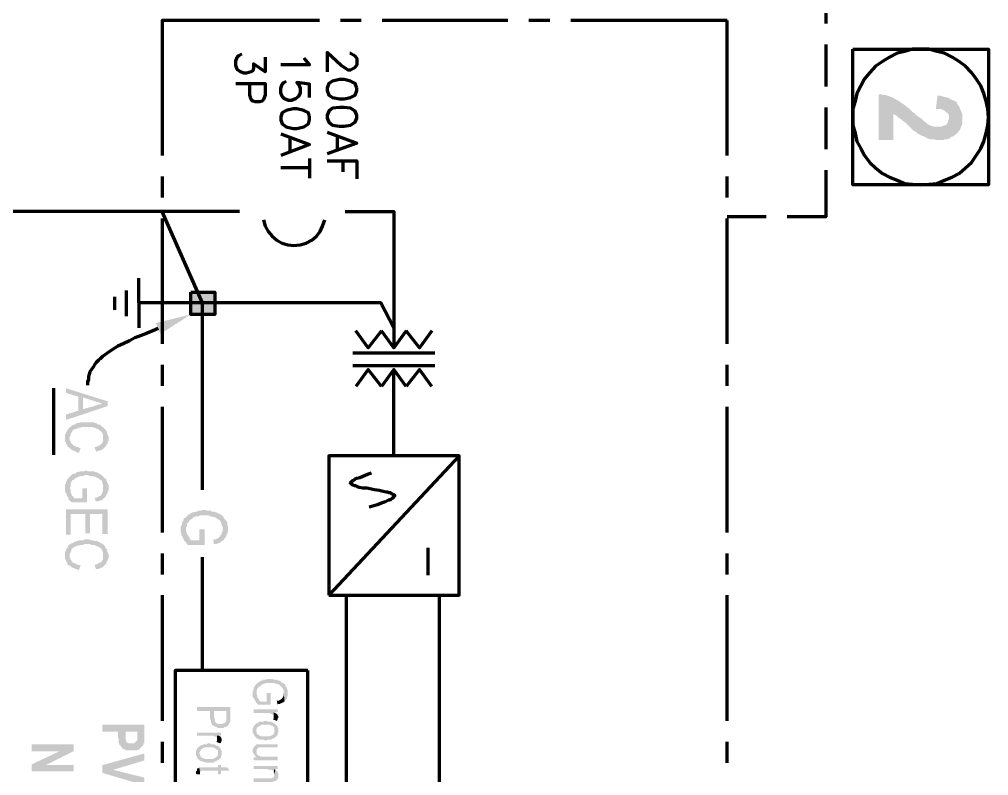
# Model space of a CAD drawing. Header units: inches. Extents: x -186 to 186, y -282 to 282.
# Drawn here: x 76.85 to 123.15, y -155.39 to -119.28 of the extents above; entities that cross this region are included whole.
import ezdxf

# ---------------------------------------------------------------- set-up
doc = ezdxf.new("R2010")
doc.units = ezdxf.units.IN
doc.header["$MEASUREMENT"] = 0
doc.layers.add('H', color=7, linetype='CONTINUOUS', lineweight=100)
doc.layers.add('P', color=250, linetype='CONTINUOUS', lineweight=100)

msp = doc.modelspace()

# ---------------------------------------------------------------- hatches: boundary and pattern name
at = {"layer": 'H', "linetype": 'Continuous'}
for points in [[(121.296, -124.963), (121.259, -124), (121.222, -124.111), (121.185, -124.222), (121.148, -124.296), (121.074, -124.333), (120.963, -124.37), (120.852, -124.407), (120.667, -124.407), (120.556, -124.407), (120.444, -124.37), (120.333, -124.333), (120.259, -124.296), (120.222, -124.259), (120.185, -124.222), (120.111, -124.185), (119.963, -124.037), (119.852, -123.963), (119.741, -123.889), (119.63, -123.778), (119.519, -123.704), (119.444, -123.63), (119.333, -123.519), (119.222, -123.444), (119.148, -123.37), (119.037, -123.296), (118.963, -123.259), (118.889, -123.185), (118.815, -123.148), (118.741, -123.111), (118.667, -123.074), (118.63, -123.037), (118.444, -122.963), (118.333, -122.926), (118.222, -122.889), (118.111, -122.889), (118, -122.852), (117.889, -122.852), (117.889, -125.037), (118.593, -125.037), (118.593, -123.815), (118.63, -123.815), (118.704, -123.852), (118.815, -123.926), (118.815, -123.963), (118.889, -124), (118.963, -124.037), (119.037, -124.111), (119.148, -124.185), (119.259, -124.296), (119.333, -124.37), (119.444, -124.481), (119.519, -124.556), (119.63, -124.63), (119.704, -124.667), (119.778, -124.741), (119.926, -124.815), (120, -124.852), (120.111, -124.889), (120.222, -124.963), (120.333, -125), (120.37, -125), (120.481, -125), (120.667, -125.037), (120.963, -125.037), (121.074, -125), (121.185, -125)], [(121.889, -124), (121.889, -123.926), (121.889, -123.815), (121.852, -123.704), (121.815, -123.63), (121.778, -123.519), (121.741, -123.444), (121.667, -123.333), (121.63, -123.259), (121.556, -123.185), (121.37, -123.111), (121.185, -123), (121.111, -123), (120.963, -122.963), (120.852, -122.926), (120.704, -122.926), (120.63, -123.556), (120.704, -123.556), (120.852, -123.556), (120.963, -123.593), (121.037, -123.63), (121.111, -123.704), (121.185, -123.741), (121.222, -123.815), (121.259, -123.889), (121.259, -124), (121.296, -124.963), (121.37, -124.889), (121.481, -124.852), (121.556, -124.778), (121.667, -124.704), (121.704, -124.63), (121.778, -124.556), (121.815, -124.444), (121.852, -124.37), (121.889, -124.259), (121.889, -124.148)], [(86.185, -132.296), (85.037, -132.296), (85.037, -133.37)], [(86.185, -132.296), (86.185, -133.37), (85.037, -133.37)], [(83.593, -134.296), (85.037, -133.37), (83.37, -133.778)], [(81.074, -137.741), (81.074, -137.519), (79.074, -136.889), (79.074, -137.111), (79.667, -137.296), (79.667, -137.963), (79.889, -137.333), (80.481, -137.519), (80.556, -137.556), (80.63, -137.556), (80.704, -137.593), (80.815, -137.63), (80.852, -137.63)], [(81.074, -137.741), (80.852, -137.63), (80.815, -137.63), (80.778, -137.63), (80.741, -137.667), (80.63, -137.667), (80.556, -137.704), (80.519, -137.704), (80.444, -137.741), (79.889, -137.889), (79.889, -137.333), (79.667, -137.963), (79.074, -138.148), (79.074, -138.407)], [(80.889, -138.778), (80.815, -138.741), (80.778, -138.704), (80.741, -138.667), (80.704, -138.63), (80.63, -138.63), (80.556, -138.593), (80.519, -138.556), (80.37, -138.519), (80.333, -138.519), (80.259, -138.519), (80.185, -138.519), (79.963, -138.519), (79.926, -138.519), (79.852, -138.519), (79.815, -138.519), (79.741, -138.519), (79.704, -138.556), (79.63, -138.556), (79.593, -138.556), (79.556, -138.593), (79.481, -138.63), (79.444, -138.63), (79.37, -138.667), (79.333, -138.704), (79.296, -138.741), (79.222, -138.778), (79.185, -138.815), (79.185, -138.852), (79.148, -138.889), (79.111, -138.963), (79.074, -139), (79.074, -139.037), (79.037, -139.111), (79.037, -139.148), (79.037, -139.185), (79.037, -139.259), (79.037, -139.296), (79.037, -139.37), (79.037, -139.444), (79.074, -139.481), (79.074, -139.519), (79.111, -139.556), (79.148, -139.63), (79.148, -139.667), (79.185, -139.704), (79.222, -139.704), (79.222, -139.741), (79.259, -139.259), (79.259, -139.222), (79.259, -139.185), (79.296, -139.148), (79.296, -139.074), (79.333, -139.037), (79.333, -139), (79.37, -138.963), (79.407, -138.889), (79.481, -138.852), (79.519, -138.852), (79.556, -138.815), (79.63, -138.815), (79.667, -138.778), (79.778, -138.778), (79.815, -138.741), (79.889, -138.741), (79.963, -138.741), (80.222, -138.741), (80.296, -138.741), (80.333, -138.741), (80.444, -138.778), (80.481, -138.778), (80.519, -138.815), (80.556, -138.815), (80.63, -138.852), (80.667, -138.889), (80.704, -138.926), (80.778, -138.963), (80.778, -139), (80.815, -139), (80.815, -139.074), (80.852, -139.111), (80.852, -139.148), (80.852, -139.222), (80.852, -139.296)], [(81.111, -139.296), (81.111, -139.185), (81.074, -139.148), (81.074, -139.111), (81.037, -139.037), (81.037, -139), (81, -138.926), (80.963, -138.889), (80.963, -138.852), (80.889, -138.815), (80.889, -138.778), (80.852, -139.296), (80.852, -139.37), (80.852, -139.407), (80.852, -139.444), (80.815, -139.481), (80.778, -139.519), (80.778, -139.556), (80.704, -139.593), (80.667, -139.63), (80.556, -139.667), (80.519, -139.704), (80.444, -139.704), (80.519, -139.926), (80.593, -139.889), (80.63, -139.889), (80.704, -139.852), (80.741, -139.852), (80.815, -139.815), (80.852, -139.778), (80.889, -139.778), (80.926, -139.704), (80.963, -139.704), (80.963, -139.667), (81, -139.63), (81, -139.593), (81.037, -139.556), (81.074, -139.519), (81.074, -139.444), (81.111, -139.407), (81.111, -139.333)], [(79.778, -139.741), (79.704, -139.741), (79.667, -139.704), (79.593, -139.704), (79.556, -139.667), (79.519, -139.667), (79.444, -139.63), (79.407, -139.593), (79.37, -139.556), (79.333, -139.519), (79.296, -139.481), (79.296, -139.407), (79.259, -139.37), (79.259, -139.333), (79.259, -139.259), (79.222, -139.741), (79.296, -139.778), (79.333, -139.815), (79.37, -139.852), (79.407, -139.852), (79.481, -139.889), (79.519, -139.889), (79.556, -139.926), (79.63, -139.963), (79.704, -139.963)], [(81.111, -141.667), (81.111, -141.519), (81.074, -141.481), (81.074, -141.444), (81.037, -141.37), (81.037, -141.333), (81, -141.296), (81, -141.222), (80.963, -141.222), (80.926, -141.185), (80.889, -141.148), (80.852, -141.111), (80.815, -141.074), (80.778, -141.037), (80.593, -140.926), (80.556, -140.926), (80.519, -140.889), (80.444, -140.889), (80.407, -140.852), (80.333, -140.852), (80.296, -140.852), (80.222, -140.852), (80.111, -140.852), (80.037, -140.815), (79.963, -140.852), (79.852, -140.852), (79.815, -140.852), (79.741, -140.852), (79.704, -140.889), (79.63, -140.889), (79.593, -140.889), (79.556, -140.926), (79.519, -140.963), (79.481, -140.963), (79.37, -141), (79.333, -141.037), (79.259, -141.111), (79.222, -141.148), (79.185, -141.185), (79.148, -141.222), (79.148, -141.259), (79.111, -141.296), (79.111, -141.333), (79.074, -141.37), (79.074, -141.444), (79.037, -141.481), (79.037, -141.556), (79.037, -141.63), (79.037, -141.667), (79.037, -141.704), (79.037, -141.741), (79.037, -141.815), (79.037, -141.852), (79.074, -141.889), (79.111, -141.963), (79.111, -142), (79.111, -142.037), (79.148, -142.074), (79.185, -142.111), (79.185, -142.185), (79.222, -142.222), (79.259, -142.259), (79.259, -141.667), (79.296, -141.593), (79.296, -141.519), (79.296, -141.481), (79.296, -141.444), (79.333, -141.37), (79.37, -141.296), (79.444, -141.259), (79.481, -141.222), (79.519, -141.185), (79.63, -141.148), (79.667, -141.111), (79.704, -141.111), (79.815, -141.074), (79.889, -141.074), (79.926, -141.074), (80, -141.037), (80.148, -141.037), (80.185, -141.074), (80.259, -141.074), (80.444, -141.111), (80.481, -141.111), (80.519, -141.148), (80.593, -141.185), (80.63, -141.185), (80.667, -141.222), (80.704, -141.259), (80.778, -141.296), (80.815, -141.37), (80.815, -141.444), (80.852, -141.481), (80.852, -141.519), (80.852, -141.667), (80.889, -142.148), (80.963, -142.074), (81, -142), (81.037, -141.926), (81.074, -141.889), (81.074, -141.815), (81.111, -141.778), (81.111, -141.704)], [(80.074, -142.333), (80.074, -141.667), (79.852, -141.667), (79.852, -142.148), (79.481, -142.148), (79.444, -142.111), (79.444, -142.074), (79.37, -142.037), (79.333, -141.926), (79.296, -141.852), (79.296, -141.815), (79.296, -141.778), (79.296, -141.704), (79.259, -141.667), (79.259, -142.259), (79.296, -142.296), (79.333, -142.333)], [(80.889, -142.148), (80.852, -141.667), (80.852, -141.704), (80.852, -141.778), (80.852, -141.815), (80.815, -141.852), (80.778, -141.963), (80.741, -142), (80.704, -142.037), (80.667, -142.037), (80.63, -142.074), (80.556, -142.111), (80.519, -142.111), (80.444, -142.111), (80.519, -142.333), (80.519, -142.296), (80.593, -142.296), (80.704, -142.259), (80.778, -142.222), (80.815, -142.222), (80.852, -142.185)], [(81.074, -143.852), (81.074, -142.667), (79.074, -142.667), (79.074, -143.889), (79.296, -143.889), (79.296, -142.889), (80, -142.889), (80, -143.815), (80.222, -143.815), (80.222, -142.889), (80.815, -142.889), (80.815, -143.852)], [(86.815, -143.63), (86.815, -143.481), (86.778, -143.444), (86.778, -143.37), (86.778, -143.296), (86.704, -143.185), (86.667, -143.148), (86.63, -143.111), (86.593, -143.037), (86.556, -143), (86.519, -142.963), (86.481, -142.926), (86.407, -142.889), (86.333, -142.852), (86.296, -142.852), (86.259, -142.815), (86.222, -142.815), (86.148, -142.778), (86.037, -142.778), (86, -142.741), (85.926, -142.741), (85.852, -142.741), (85.815, -142.741), (85.741, -142.704), (85.593, -142.704), (85.519, -142.741), (85.481, -142.741), (85.407, -142.741), (85.333, -142.778), (85.296, -142.778), (85.185, -142.815), (85.111, -142.815), (85.074, -142.852), (85.037, -142.852), (85, -142.889), (84.926, -142.926), (84.889, -142.963), (84.852, -143), (84.815, -143.037), (84.778, -143.074), (84.704, -143.111), (84.704, -143.148), (84.704, -143.185), (84.667, -143.222), (84.63, -143.296), (84.63, -143.333), (84.593, -143.444), (84.556, -143.519), (84.556, -143.556), (84.556, -143.667), (84.556, -143.704), (84.556, -143.778), (84.593, -143.852), (84.593, -143.889), (84.63, -143.963), (84.667, -144), (84.667, -144.037), (84.667, -144.074), (84.704, -144.111), (84.741, -144.185), (84.778, -144.222), (84.815, -144.259), (84.815, -143.63), (84.815, -143.556), (84.852, -143.481), (84.852, -143.444), (84.852, -143.37), (84.889, -143.333), (84.926, -143.296), (84.963, -143.222), (85, -143.185), (85.037, -143.148), (85.074, -143.148), (85.111, -143.111), (85.148, -143.074), (85.185, -143.037), (85.222, -143.037), (85.296, -143), (85.37, -143), (85.407, -143), (85.481, -142.963), (85.63, -142.963), (85.704, -142.963), (85.778, -142.963), (85.889, -142.963), (85.963, -143), (86.111, -143.037), (86.185, -143.037), (86.259, -143.111), (86.296, -143.111), (86.333, -143.148), (86.407, -143.185), (86.444, -143.222), (86.481, -143.296), (86.481, -143.333), (86.519, -143.37), (86.519, -143.444), (86.556, -143.481), (86.556, -143.556), (86.556, -143.63), (86.593, -144.148), (86.63, -144.111), (86.667, -144.037), (86.704, -144), (86.741, -143.963), (86.741, -143.889), (86.778, -143.852), (86.778, -143.815), (86.815, -143.741), (86.815, -143.667)], [(85.704, -144.37), (85.704, -143.63), (85.444, -143.63), (85.444, -144.148), (85.037, -144.148), (85.037, -144.111), (85, -144.074), (84.963, -144), (84.926, -143.963), (84.889, -143.889), (84.852, -143.852), (84.852, -143.815), (84.815, -143.741), (84.815, -143.63), (84.815, -144.259), (84.852, -144.333), (84.889, -144.37)], [(86.593, -144.148), (86.556, -143.63), (86.556, -143.667), (86.556, -143.741), (86.519, -143.815), (86.519, -143.852), (86.481, -143.889), (86.444, -143.926), (86.407, -144), (86.37, -144.037), (86.222, -144.111), (86.148, -144.111), (86.111, -144.148), (86.148, -144.333), (86.185, -144.333), (86.259, -144.333), (86.333, -144.296), (86.37, -144.296), (86.444, -144.259), (86.481, -144.222), (86.519, -144.185), (86.556, -144.185)], [(80.889, -144.37), (80.815, -144.333), (80.778, -144.296), (80.741, -144.296), (80.704, -144.259), (80.63, -144.222), (80.556, -144.185), (80.519, -144.185), (80.481, -144.185), (80.333, -144.148), (80.259, -144.148), (80.185, -144.111), (79.963, -144.111), (79.926, -144.148), (79.852, -144.148), (79.815, -144.148), (79.741, -144.148), (79.704, -144.148), (79.63, -144.185), (79.593, -144.185), (79.556, -144.222), (79.481, -144.222), (79.444, -144.259), (79.37, -144.296), (79.333, -144.296), (79.296, -144.333), (79.222, -144.37), (79.185, -144.407), (79.185, -144.444), (79.148, -144.481), (79.148, -144.519), (79.111, -144.556), (79.074, -144.593), (79.074, -144.667), (79.037, -144.704), (79.037, -144.778), (79.037, -144.815), (79.037, -144.889), (79.037, -144.926), (79.037, -145), (79.037, -145.037), (79.074, -145.074), (79.074, -145.148), (79.111, -145.185), (79.148, -145.222), (79.148, -145.296), (79.185, -145.333), (79.222, -145.333), (79.222, -145.37), (79.259, -144.852), (79.259, -144.815), (79.296, -144.741), (79.296, -144.704), (79.333, -144.667), (79.333, -144.593), (79.37, -144.556), (79.407, -144.519), (79.481, -144.481), (79.519, -144.444), (79.556, -144.444), (79.63, -144.407), (79.667, -144.407), (79.778, -144.37), (79.815, -144.37), (79.889, -144.37), (79.963, -144.333), (80.222, -144.333), (80.296, -144.37), (80.333, -144.37), (80.444, -144.37), (80.481, -144.407), (80.519, -144.407), (80.556, -144.444), (80.667, -144.481), (80.704, -144.519), (80.778, -144.556), (80.778, -144.63), (80.815, -144.63), (80.815, -144.667), (80.852, -144.704), (80.852, -144.778), (80.852, -144.852), (80.852, -144.889)], [(81.111, -144.889), (81.111, -144.815), (81.074, -144.778), (81.074, -144.704), (81.037, -144.667), (81.037, -144.593), (81, -144.556), (80.963, -144.519), (80.963, -144.481), (80.963, -144.444), (80.889, -144.407), (80.889, -144.37), (80.852, -144.889), (80.852, -144.963), (80.852, -145), (80.852, -145.074), (80.815, -145.111), (80.778, -145.148), (80.778, -145.185), (80.704, -145.222), (80.667, -145.222), (80.556, -145.296), (80.519, -145.296), (80.444, -145.333), (80.519, -145.556), (80.519, -145.519), (80.593, -145.519), (80.63, -145.519), (80.704, -145.481), (80.815, -145.444), (80.852, -145.407), (80.889, -145.37), (80.926, -145.333), (80.963, -145.296), (81, -145.259), (81, -145.222), (81.037, -145.148), (81.074, -145.111), (81.074, -145.074), (81.111, -145), (81.111, -144.963)], [(79.778, -145.333), (79.704, -145.333), (79.667, -145.333), (79.593, -145.296), (79.556, -145.296), (79.519, -145.259), (79.444, -145.222), (79.407, -145.222), (79.37, -145.185), (79.333, -145.111), (79.296, -145.074), (79.296, -145.037), (79.259, -145), (79.259, -144.926), (79.259, -144.852), (79.222, -145.37), (79.296, -145.37), (79.333, -145.444), (79.37, -145.444), (79.407, -145.481), (79.481, -145.481), (79.519, -145.519), (79.556, -145.519), (79.63, -145.556), (79.704, -145.556)], [(89.667, -151.444), (89.667, -151.333), (89.667, -151.296), (89.63, -151.259), (89.63, -151.222), (89.63, -151.185), (89.593, -151.148), (89.556, -151.111), (89.556, -151.037), (89.519, -151.037), (89.481, -151), (89.444, -150.963), (89.407, -150.963), (89.37, -150.926), (89.333, -150.889), (89.296, -150.852), (89.259, -150.852), (89.222, -150.852), (89.148, -150.815), (89.111, -150.815), (89.074, -150.815), (89, -150.815), (88.963, -150.778), (88.667, -150.778), (88.63, -150.815), (88.556, -150.815), (88.519, -150.815), (88.481, -150.815), (88.444, -150.852), (88.407, -150.852), (88.37, -150.852), (88.37, -150.889), (88.333, -150.889), (88.296, -150.926), (88.222, -150.963), (88.222, -151), (88.185, -151), (88.148, -151.037), (88.111, -151.074), (88.111, -151.111), (88.074, -151.148), (88.037, -151.185), (88.037, -151.222), (88.037, -151.296), (88, -151.333), (88, -151.37), (88, -151.519), (88, -151.556), (88, -151.63), (88.037, -151.667), (88.037, -151.704), (88.074, -151.741), (88.111, -151.778), (88.111, -151.815), (88.148, -151.852), (88.148, -151.889), (88.185, -151.926), (88.185, -151.444), (88.185, -151.407), (88.185, -151.333), (88.222, -151.259), (88.222, -151.222), (88.259, -151.185), (88.296, -151.148), (88.333, -151.148), (88.37, -151.111), (88.37, -151.074), (88.407, -151.074), (88.444, -151.037), (88.481, -151.037), (88.519, -151), (88.593, -151), (88.63, -150.963), (88.741, -150.963), (88.778, -150.963), (88.889, -150.963), (88.963, -150.963), (89.037, -150.963), (89.074, -151), (89.111, -151), (89.148, -151), (89.185, -151.037), (89.222, -151.037), (89.259, -151.037), (89.333, -151.111), (89.37, -151.148), (89.407, -151.185), (89.444, -151.222), (89.444, -151.259), (89.481, -151.296), (89.481, -151.333), (89.481, -151.444), (89.519, -151.852), (89.519, -151.815), (89.556, -151.778), (89.593, -151.741), (89.63, -151.704), (89.63, -151.667), (89.63, -151.63), (89.667, -151.593), (89.667, -151.556), (89.667, -151.481)], [(88.852, -152), (88.852, -151.444), (88.667, -151.444), (88.667, -151.852), (88.37, -151.852), (88.333, -151.815), (88.296, -151.778), (88.296, -151.741), (88.222, -151.667), (88.222, -151.63), (88.222, -151.556), (88.185, -151.519), (88.185, -151.481), (88.185, -151.444), (88.185, -151.926), (88.222, -151.963), (88.259, -152)], [(89.519, -151.852), (89.481, -151.444), (89.481, -151.519), (89.481, -151.556), (89.444, -151.63), (89.407, -151.704), (89.333, -151.741), (89.333, -151.778), (89.296, -151.778), (89.222, -151.815), (89.185, -151.815), (89.148, -151.815), (89.185, -152), (89.222, -151.963), (89.259, -151.963), (89.296, -151.963), (89.37, -151.926), (89.407, -151.926), (89.444, -151.889), (89.481, -151.889), (89.481, -151.852)], [(86.926, -152.593), (86.926, -152.111), (85.333, -152.111), (85.333, -152.296), (85.963, -152.296), (85.963, -152.704), (86, -152.741), (86, -152.815), (86, -152.852), (86.037, -152.889), (86.037, -152.926), (86.074, -152.963), (86.111, -153), (86.148, -153), (86.148, -153.037), (86.148, -152.296), (86.741, -152.296), (86.741, -153.037), (86.778, -153.037), (86.815, -153), (86.852, -152.963), (86.852, -152.926), (86.889, -152.889), (86.889, -152.852), (86.926, -152.815), (86.926, -152.778), (86.926, -152.704), (86.926, -152.667)], [(86.741, -153.037), (86.741, -152.63), (86.741, -152.704), (86.741, -152.741), (86.741, -152.778), (86.704, -152.815), (86.704, -152.852), (86.667, -152.852), (86.63, -152.889), (86.593, -152.889), (86.556, -152.926), (86.519, -152.926), (86.444, -152.926), (86.37, -152.926), (86.333, -152.926), (86.296, -152.889), (86.259, -152.889), (86.222, -152.852), (86.185, -152.815), (86.185, -152.704), (86.185, -152.667), (86.148, -152.63), (86.148, -152.296), (86.148, -153.037), (86.185, -153.037), (86.296, -153.074), (86.333, -153.111), (86.37, -153.111), (86.593, -153.111), (86.667, -153.074), (86.704, -153.074)], [(89.185, -152.37), (89.185, -152.222), (88.037, -152.222), (88.037, -152.407), (88.704, -152.407), (88.741, -152.407), (88.815, -152.407), (88.852, -152.444), (88.889, -152.444), (88.963, -152.481), (89, -152.481), (89, -152.519), (89, -152.556), (89, -152.593), (89, -152.37)], [(89.074, -152.926), (89.037, -152.889), (89, -152.889), (88.963, -152.852), (88.926, -152.852), (88.889, -152.815), (88.852, -152.815), (88.815, -152.815), (88.778, -152.815), (88.704, -152.815), (88.667, -152.778), (88.556, -152.778), (88.519, -152.815), (88.481, -152.815), (88.407, -152.815), (88.37, -152.815), (88.333, -152.815), (88.259, -152.852), (88.222, -152.889), (88.185, -152.889), (88.148, -152.926), (88.111, -152.963), (88.037, -153.037), (88.037, -153.074), (88, -153.111), (88, -153.148), (88, -153.185), (88, -153.296), (88, -153.333), (88.037, -153.37), (88.037, -153.444), (88.074, -153.481), (88.111, -153.481), (88.111, -153.519), (88.148, -153.556), (88.148, -153.222), (88.185, -153.185), (88.185, -153.148), (88.222, -153.074), (88.296, -153.037), (88.333, -153), (88.37, -153), (88.407, -152.963), (88.444, -152.963), (88.519, -152.963), (88.704, -152.963), (88.778, -152.963), (88.815, -152.963), (88.852, -153), (88.889, -153), (88.926, -153), (88.963, -153.037), (89, -153.074), (89.037, -153.111), (89.037, -153.148), (89.037, -153.185), (89.037, -153.222)], [(89.222, -152.593), (89.222, -152.556), (89.185, -152.519), (89.185, -152.481), (89.148, -152.444), (89, -152.37), (89, -152.63), (89, -152.667), (88.963, -152.704), (89.148, -152.778), (89.185, -152.704), (89.185, -152.667), (89.222, -152.63)], [(82.815, -153.481), (82.815, -152.963), (80.815, -152.963), (80.815, -153.296), (81.556, -153.296), (81.556, -153.556), (81.593, -153.63), (81.593, -153.741), (81.593, -153.815), (81.63, -153.852), (81.63, -153.926), (81.667, -153.926), (81.704, -154), (81.741, -154.037), (81.778, -154.111), (81.852, -154.111), (81.889, -154.148), (81.926, -153.296), (82.481, -153.296), (82.481, -153.444), (82.519, -154.148), (82.556, -154.148), (82.593, -154.111), (82.63, -154.074), (82.667, -154.037), (82.704, -154), (82.741, -153.963), (82.778, -153.926), (82.778, -153.852), (82.815, -153.852), (82.815, -153.815), (82.815, -153.63), (82.815, -153.556)], [(89.222, -153.222), (89.222, -153.185), (89.222, -153.148), (89.185, -153.111), (89.185, -153.037), (89.148, -153), (89.111, -152.963), (89.074, -152.926), (89.037, -153.222), (89.037, -153.296), (89.037, -153.333), (89, -153.37), (89, -153.407), (88.963, -153.444), (88.926, -153.444), (88.889, -153.481), (88.852, -153.481), (88.815, -153.519), (88.778, -153.519), (88.704, -153.519), (88.519, -153.519), (88.481, -153.519), (88.407, -153.519), (88.37, -153.481), (88.333, -153.481), (88.296, -153.481), (88.296, -153.444), (88.259, -153.444), (88.222, -153.407), (88.185, -153.37), (88.185, -153.333), (88.185, -153.296), (88.148, -153.222), (88.148, -153.556), (88.185, -153.593), (88.222, -153.63), (88.259, -153.63), (88.333, -153.667), (88.37, -153.667), (88.407, -153.667), (88.481, -153.667), (88.519, -153.667), (88.556, -153.704), (88.667, -153.704), (88.704, -153.667), (88.815, -153.667), (88.889, -153.667), (88.926, -153.63), (88.963, -153.63), (89, -153.593), (89.037, -153.593), (89.074, -153.556), (89.111, -153.519), (89.148, -153.481), (89.185, -153.444), (89.185, -153.407), (89.185, -153.37), (89.222, -153.333), (89.222, -153.296)], [(82.519, -154.148), (82.481, -153.444), (82.481, -153.63), (82.481, -153.667), (82.481, -153.704), (82.444, -153.741), (82.407, -153.778), (82.37, -153.815), (82.333, -153.852), (82.259, -153.852), (82.148, -153.852), (82.074, -153.852), (82.037, -153.815), (82, -153.815), (81.963, -153.778), (81.963, -153.704), (81.926, -153.704), (81.926, -153.667), (81.926, -153.593), (81.926, -153.296), (81.889, -154.148), (81.926, -154.148), (81.963, -154.185), (82.037, -154.185), (82.074, -154.185), (82.333, -154.185), (82.444, -154.185)], [(86.481, -153.481), (86.481, -153.333), (85.333, -153.333), (85.333, -153.481), (86, -153.481), (86.037, -153.481), (86.111, -153.481), (86.148, -153.519), (86.185, -153.519), (86.296, -153.556), (86.296, -153.593), (86.296, -153.63), (86.296, -153.667), (86.296, -153.481)], [(86.519, -153.667), (86.481, -153.556), (86.444, -153.519), (86.37, -153.481), (86.296, -153.481), (86.296, -153.704), (86.296, -153.741), (86.259, -153.778), (86.444, -153.852), (86.481, -153.815), (86.519, -153.704)], [(79.444, -154.222), (79.444, -153.889), (77.444, -153.889), (77.444, -154.222), (78.778, -154.222)], [(86.37, -154), (86.333, -153.963), (86.296, -153.963), (86.259, -153.963), (86.222, -153.926), (86.148, -153.889), (86.111, -153.889), (86.037, -153.889), (86, -153.889), (85.963, -153.852), (85.852, -153.852), (85.815, -153.889), (85.778, -153.889), (85.704, -153.889), (85.667, -153.889), (85.593, -153.926), (85.556, -153.926), (85.519, -153.963), (85.481, -153.963), (85.444, -154), (85.407, -154.037), (85.333, -154.111), (85.333, -154.148), (85.296, -154.185), (85.296, -154.222), (85.296, -154.296), (85.296, -154.37), (85.296, -154.444), (85.333, -154.481), (85.333, -154.519), (85.37, -154.556), (85.407, -154.63), (85.444, -154.63), (85.444, -154.667), (85.444, -154.296), (85.481, -154.259), (85.481, -154.222), (85.519, -154.185), (85.519, -154.148), (85.556, -154.111), (85.593, -154.111), (85.63, -154.074), (85.667, -154.074), (85.704, -154.037), (85.741, -154.037), (85.815, -154.037), (86, -154.037), (86.037, -154.037), (86.111, -154.037), (86.148, -154.074), (86.185, -154.074), (86.222, -154.111), (86.259, -154.148), (86.296, -154.148), (86.333, -154.185), (86.333, -154.222), (86.333, -154.296), (86.333, -154.333)], [(86.519, -154.333), (86.519, -154.296), (86.519, -154.259), (86.519, -154.222), (86.481, -154.185), (86.481, -154.148), (86.444, -154.111), (86.444, -154.074), (86.407, -154.037), (86.37, -154), (86.333, -154.333), (86.333, -154.37), (86.333, -154.444), (86.296, -154.444), (86.296, -154.481), (86.222, -154.519), (86.185, -154.556), (86.148, -154.556), (86.111, -154.593), (86.037, -154.593), (86, -154.593), (85.815, -154.593), (85.778, -154.593), (85.704, -154.593), (85.667, -154.556), (85.63, -154.556), (85.593, -154.556), (85.556, -154.519), (85.519, -154.481), (85.481, -154.407), (85.481, -154.37), (85.444, -154.333), (85.444, -154.667), (85.481, -154.667), (85.519, -154.704), (85.556, -154.704), (85.593, -154.704), (85.667, -154.741), (85.704, -154.741), (85.778, -154.778), (85.815, -154.778), (85.852, -154.778), (85.963, -154.778), (86, -154.778), (86.111, -154.778), (86.148, -154.741), (86.222, -154.704), (86.259, -154.704), (86.296, -154.667), (86.333, -154.667), (86.37, -154.63), (86.407, -154.593), (86.481, -154.519), (86.481, -154.481), (86.481, -154.444), (86.519, -154.407), (86.519, -154.37)], [(88.185, -154.37), (88.185, -154.296), (88.185, -154.222), (88.148, -153.926), (88.111, -153.963), (88.074, -154), (88.037, -154.037), (88.037, -154.074), (88, -154.111), (88, -154.148), (88, -154.259), (88, -154.296), (88.037, -154.333), (88.037, -154.37), (88.074, -154.37), (88.111, -154.444), (88.148, -154.481), (88.185, -154.519)], [(89.185, -154.037), (89.185, -153.889), (88.333, -153.889), (88.296, -153.889), (88.259, -153.889), (88.222, -153.889), (88.185, -153.889), (88.148, -153.926), (88.185, -154.222), (88.185, -154.185), (88.185, -154.148), (88.222, -154.111), (88.259, -154.074), (88.296, -154.037), (88.333, -154.037), (88.37, -154.037), (88.556, -154.037)], [(79.444, -154.222), (78.778, -154.222), (77.444, -154.852), (78.111, -154.889)], [(82.815, -154.667), (82.815, -154.333), (80.815, -154.889), (81.333, -155.111)], [(89.185, -154.667), (89.185, -154.481), (88.519, -154.481), (88.444, -154.481), (88.407, -154.481), (88.37, -154.481), (88.333, -154.444), (88.259, -154.444), (88.222, -154.37), (88.185, -154.37), (88.185, -154.519), (88.037, -154.519), (88.037, -154.667)], [(79.444, -155.185), (79.444, -154.889), (78.111, -154.889), (77.444, -154.852), (77.444, -155.185)], [(82.815, -155.852), (82.815, -155.481), (81.333, -155.111), (80.815, -154.889), (80.815, -155.259)], [(85.481, -155.333), (85.481, -155.259), (85.444, -155), (85.407, -155.037), (85.37, -155.037), (85.333, -155.074), (85.333, -155.111), (85.333, -155.148), (85.296, -155.185), (85.296, -155.296), (85.333, -155.333)], [(86.889, -155.148), (86.778, -155), (86.481, -155), (86.481, -154.889), (86.333, -154.889), (86.333, -155), (85.481, -155), (85.444, -155), (85.481, -155.259), (85.481, -155.222), (85.519, -155.185), (85.556, -155.148), (86.333, -155.148), (86.333, -155.333), (86.481, -155.333), (86.481, -155.148)], [(89.185, -155.074), (89.185, -154.926), (88.037, -154.926), (88.037, -155.074), (88.704, -155.074), (88.778, -155.111), (88.815, -155.111), (88.852, -155.111), (88.889, -155.111), (88.963, -155.148), (89, -155.185), (89, -155.222), (89.037, -155.074)], [(89.074, -155.111), (89.037, -155.074), (89, -155.222), (89.037, -155.259), (89.037, -155.296), (89.037, -155.333)], [(89.222, -155.37), (89.222, -155.333), (89.222, -155.296), (89.185, -155.222), (89.185, -155.185), (89.148, -155.185), (89.148, -155.148), (89.111, -155.111), (89.074, -155.111), (89.037, -155.333), (89.037, -155.37), (89.037, -155.407), (89, -155.444), (89, -155.481), (88.963, -155.481), (88.926, -155.519), (88.889, -155.519), (88.852, -155.519), (88.037, -155.519), (88.037, -155.704), (88.926, -155.704), (88.963, -155.667), (89, -155.667), (89.037, -155.667), (89.074, -155.63), (89.111, -155.63), (89.148, -155.593), (89.185, -155.556), (89.185, -155.519), (89.222, -155.481), (89.222, -155.407)]]:
    msp.add_hatch(color=0, dxfattribs=at).paths.add_polyline_path(points)

# ---------------------------------------------------------------- linework, layer by layer
at = {"layer": 'P', "color": 0, "linetype": 'Continuous'}
for points in [[(115.37, -117.481), (115.37, -119.481)], [(91.185, -119.333), (83.667, -119.333), (83.667, -125.778)], [(93.185, -119.333), (92.185, -119.333)], [(100.185, -119.333), (94.185, -119.333)], [(102.185, -119.333), (101.185, -119.333)], [(110.667, -119.333), (103.185, -119.333)], [(110.667, -125.778), (110.667, -119.333)], [(115.37, -120.481), (115.37, -122.481)], [(119.889, -127.185), (120.296, -127.148), (120.667, -127.111), (121.037, -126.963), (121.407, -126.815), (121.741, -126.63), (122.037, -126.37), (122.333, -126.111), (122.556, -125.778), (122.778, -125.444), (122.926, -125.111), (123.037, -124.704), (123.111, -124.333), (123.148, -123.963), (123.111, -123.556), (123.037, -123.185), (122.926, -122.815), (122.778, -122.444), (122.556, -122.111), (122.333, -121.815), (122.037, -121.519), (121.741, -121.296), (121.407, -121.074), (121.037, -120.889), (120.667, -120.815), (120.296, -120.704), (119.889, -120.704), (119.519, -120.704), (119.148, -120.815), (118.778, -120.889), (118.407, -121.074), (118.074, -121.296), (117.741, -121.519), (117.481, -121.815), (117.222, -122.111), (117.037, -122.444), (116.852, -122.815), (116.778, -123.185), (116.667, -123.556), (116.667, -123.963), (116.667, -124.333), (116.778, -124.704), (116.852, -125.111), (117.037, -125.444), (117.222, -125.778), (117.481, -126.111), (117.741, -126.37), (118.074, -126.63), (118.407, -126.815), (118.778, -126.963), (119.148, -127.111), (119.519, -127.148), (119.889, -127.185)], [(116.667, -120.704), (123.148, -120.704), (123.148, -127.185), (116.667, -127.185), (116.667, -120.704)], [(88.593, -121.074), (88.593, -121.778), (88.037, -121.407), (88.037, -121.593), (88, -121.741), (87.926, -121.778), (87.704, -121.852), (87.593, -121.852), (87.407, -121.778), (87.259, -121.667), (87.185, -121.481), (87.185, -121.259), (87.259, -121.074), (87.333, -121), (87.481, -120.926)], [(90.444, -121.111), (90.519, -121.222), (90.704, -121.444), (89.333, -121.444)], [(92.63, -120.889), (92.667, -120.889), (92.815, -120.963), (92.889, -121.037), (92.963, -121.148), (92.963, -121.444), (92.889, -121.556), (92.815, -121.63), (92.667, -121.704), (92.556, -121.704), (92.444, -121.63), (92.222, -121.481), (91.556, -120.852), (91.556, -121.778)], [(90.704, -123), (90.704, -122.37), (90.111, -122.296), (90.185, -122.37), (90.259, -122.556), (90.259, -122.778), (90.185, -122.963), (90.037, -123.074), (89.852, -123.148), (89.704, -123.148), (89.519, -123.074), (89.407, -122.963), (89.333, -122.778), (89.333, -122.556), (89.407, -122.37), (89.481, -122.296), (89.593, -122.222)], [(92.963, -122.556), (92.889, -122.333), (92.667, -122.222), (92.37, -122.148), (92.148, -122.148), (91.815, -122.222), (91.63, -122.333), (91.556, -122.556), (91.556, -122.667), (91.63, -122.889), (91.815, -123), (92.148, -123.074), (92.37, -123.074), (92.667, -123), (92.889, -122.889), (92.963, -122.667), (92.963, -122.556)], [(87.185, -122.333), (88.593, -122.333), (88.593, -122.889), (88.519, -123.111), (88.444, -123.185), (88.333, -123.222), (88.111, -123.222), (88, -123.185), (87.926, -123.111), (87.852, -122.889), (87.852, -122.333)], [(90.704, -123.926), (90.667, -123.741), (90.444, -123.63), (90.111, -123.556), (89.926, -123.556), (89.593, -123.63), (89.407, -123.741), (89.333, -123.926), (89.333, -124.074), (89.407, -124.259), (89.593, -124.407), (89.926, -124.481), (90.111, -124.481), (90.444, -124.407), (90.667, -124.259), (90.704, -124.074), (90.704, -123.926)], [(92.963, -123.852), (92.889, -123.667), (92.667, -123.519), (92.37, -123.481), (92.148, -123.481), (91.815, -123.519), (91.63, -123.667), (91.556, -123.852), (91.556, -124), (91.63, -124.185), (91.815, -124.333), (92.148, -124.37), (92.37, -124.37), (92.667, -124.333), (92.889, -124.185), (92.963, -124), (92.963, -123.852)], [(115.37, -123.481), (115.37, -125.481)], [(89.333, -124.741), (90.704, -125.259), (89.333, -125.778)], [(89.778, -124.926), (89.778, -125.593)], [(91.556, -124.667), (92.963, -125.185), (91.556, -125.704)], [(92.037, -124.852), (92.037, -125.519)], [(90.704, -125.926), (90.704, -126.852)], [(90.704, -126.37), (89.333, -126.37)], [(91.556, -126.037), (92.963, -126.037), (92.963, -126.889)], [(92.296, -126.037), (92.296, -126.556)], [(83.667, -126.778), (83.667, -127.778)], [(110.667, -127.778), (110.667, -126.778)], [(115.37, -126.481), (115.37, -128.704), (113.519, -128.704)], [(83.667, -128.444), (74.889, -128.444)], [(85.593, -132.815), (83.667, -128.444)], [(87.37, -128.444), (83.667, -128.444)], [(92.407, -128.444), (94.741, -128.444), (94.741, -134.963)], [(112.519, -128.704), (110.667, -128.704)], [(83.667, -128.778), (83.667, -134.778)], [(88.519, -128.852), (88.593, -129.148), (88.741, -129.407), (88.926, -129.63), (89.148, -129.815), (89.407, -129.963), (89.667, -130.037), (89.963, -130.074), (90.259, -130.037), (90.556, -129.963), (90.815, -129.815), (91.037, -129.63), (91.222, -129.407), (91.333, -129.148), (91.444, -128.852)], [(110.667, -134.778), (110.667, -128.778)], [(85.593, -132.815), (82.556, -132.815), (82.556, -131.63)], [(81.963, -133.444), (81.963, -132.222)], [(85.037, -132.296), (86.185, -132.296), (86.185, -133.37), (85.037, -133.37), (85.037, -132.296)], [(81.407, -133.148), (81.407, -132.519)], [(82.556, -132.815), (82.556, -134)], [(94.741, -134), (94.111, -132.815), (85.593, -132.815)], [(85.593, -141.741), (85.593, -132.815)], [(83.481, -134.037), (83.222, -134.148), (82.963, -134.259), (82.667, -134.37), (82.37, -134.481), (82.111, -134.63), (81.815, -134.778), (81.556, -134.889), (81.296, -135.037), (81.037, -135.222), (80.815, -135.37), (80.704, -135.481), (80.63, -135.556), (80.519, -135.667), (80.444, -135.778), (80.37, -135.889), (80.296, -136), (80.222, -136.111), (80.185, -136.222), (80.148, -136.333), (80.148, -136.481), (80.111, -136.593), (80.111, -136.741)], [(94.148, -134.148), (93.519, -134.963), (92.926, -134.148)], [(95.333, -134.148), (94.741, -134.963), (94.148, -134.148)], [(96.556, -134.148), (95.963, -134.963), (95.333, -134.148)], [(96.704, -135.222), (92.778, -135.222)], [(83.667, -135.778), (83.667, -136.778)], [(96.704, -135.815), (92.778, -135.815)], [(94.148, -136.815), (93.519, -136), (92.926, -136.815)], [(95.333, -136.815), (94.741, -136), (94.148, -136.815)], [(94.741, -140.111), (94.741, -136)], [(96.556, -136.815), (95.963, -136), (95.333, -136.815)], [(110.667, -136.778), (110.667, -135.778)], [(78.481, -136.889), (78.481, -140.074)], [(83.667, -137.778), (83.667, -143.778)], [(110.667, -143.778), (110.667, -137.778)], [(91.63, -146.778), (97.852, -146.778), (97.852, -140.111), (91.63, -140.111), (91.63, -146.778)], [(97.852, -140.111), (91.63, -146.778)], [(93.556, -142.556), (93.963, -142.444), (94.148, -142.37), (94.333, -142.296), (94.481, -142.222), (94.556, -142.222), (94.593, -142.185), (94.667, -142.148), (94.704, -142.111), (94.741, -142.074), (94.778, -142.037), (94.778, -142), (94.741, -142), (94.704, -141.963), (94.704, -141.963), (94.63, -141.926), (94.593, -141.889), (94.519, -141.889), (94.444, -141.852), (94.37, -141.852), (94.222, -141.815), (94.037, -141.778), (93.815, -141.741), (93.444, -141.667), (93.259, -141.667), (93.074, -141.63), (93, -141.593), (92.926, -141.556), (92.852, -141.556), (92.815, -141.519), (92.778, -141.519), (92.741, -141.481), (92.667, -141.444), (92.667, -141.407), (92.704, -141.37), (92.741, -141.333), (92.778, -141.296), (92.852, -141.259), (92.889, -141.222), (92.963, -141.185), (93.111, -141.148), (93.481, -141), (93.667, -140.926)], [(83.667, -144.778), (83.667, -145.778)], [(96.37, -145.815), (96.37, -144.519)], [(110.667, -145.778), (110.667, -144.778)], [(85.593, -150.37), (85.593, -144.963)], [(83.667, -146.778), (83.667, -152.778)], [(92.481, -201.667), (92.481, -146.778)], [(96.926, -201.667), (96.926, -146.778)], [(110.667, -152.778), (110.667, -146.778)], [(90.63, -150.37), (84.296, -150.37), (84.296, -162), (90.63, -162), (90.63, -150.37)], [(83.667, -153.778), (83.667, -154.778)], [(110.667, -154.778), (110.667, -153.778)]]:
    msp.add_lwpolyline(points, dxfattribs=at)

doc.saveas('drawing.dxf')
